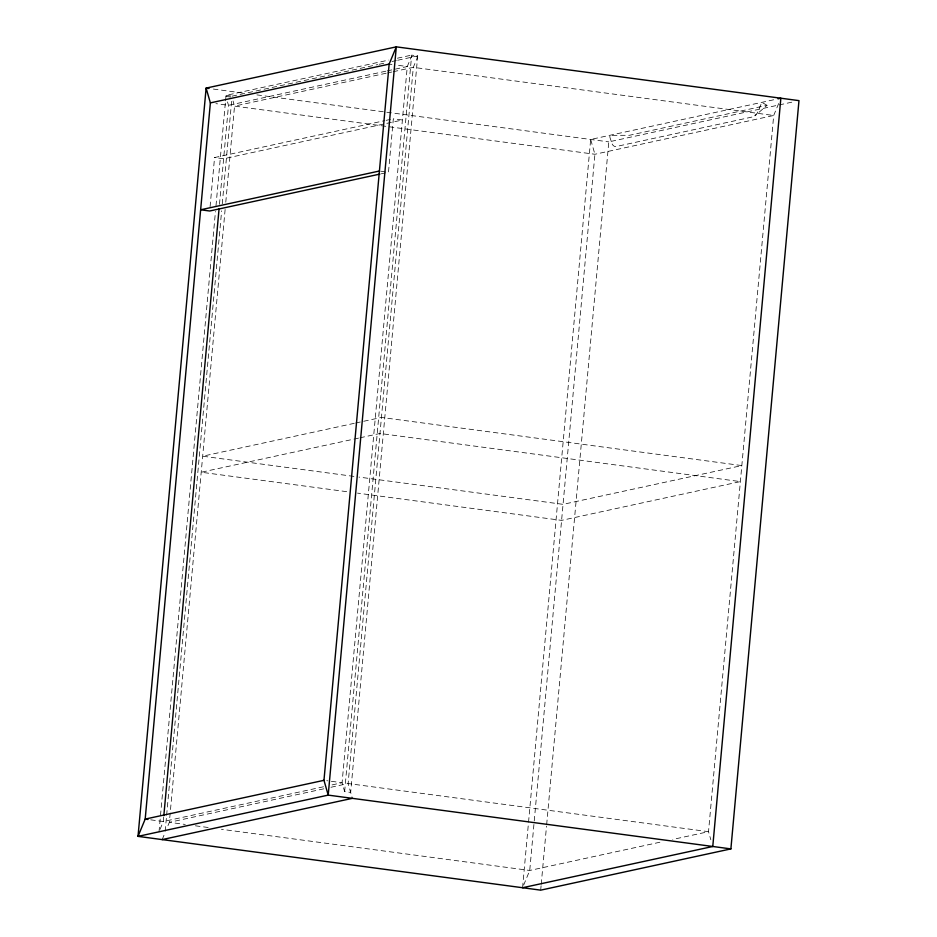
<?xml version="1.0" encoding="UTF-8"?>
<svg xmlns="http://www.w3.org/2000/svg" width="937" height="937" viewBox="0 0 937 937"><rect width="100%" height="100%" fill="white"/><g stroke="black" fill="none" stroke-linecap="round" stroke-linejoin="round"><path stroke-width="0.7" stroke-dasharray="4.68 3.51" d="M210.087 206.667L214.561 157.557L384.756 120.639M159.009 831.869L215.463 211.481M216.002 205.66L225.501 101.184M225.536 100.809L226.04 95.363L388.808 60.062M163.706 817.146L163.307 821.515L160.086 829.28M219.481 204.301L228.487 105.319L226.672 98.971M165.181 831.224L166.505 816.666M166.634 815.213L221.636 210.837M222.268 203.879L231.708 100.154M225.126 209.478L169.351 822.323L167.137 827.629M225.782 202.193L234.531 106.115L233.067 101.044M344.629 791.613L411.659 55.107L417.703 55.915L350.672 792.421L344.629 791.613L342.087 782.735L407.267 66.539L411.566 56.185L417.597 56.981L413.299 67.347L348.119 783.543L352.371 798.347M522.577 887.726L528.398 823.682M528.538 822.217L590.673 139.461L775.133 99.463M540.696 890.15L541.094 885.781M541.223 884.329L546.517 826.094M546.658 824.642L608.792 141.885L793.252 101.875M162.183 839.587L165.053 832.677M778.647 103.527L773.693 115.485L708.513 831.681L710.832 839.751M523.678 885.067L529.733 870.461L594.913 154.265L590.673 139.461M767.028 105.319L761.84 102.344L757.213 113.33L753.067 116.82L616.124 146.523L614.321 146.348L612.458 144.72L610.01 137.751L609.694 135.338L629.371 135.303L767.028 105.319L754.976 115.837M397.382 58.211L411.659 55.107M232.071 96.171L377.716 64.583M379.145 64.278L386.29 62.732M391.994 61.491L396.281 60.565M397.71 60.249L417.703 55.915M385.81 71.2L228.487 105.319L215.943 103.644M387.239 70.884L407.267 66.539L397.511 65.239M386.126 73.238L234.531 106.115L594.913 154.265L773.693 115.485L413.299 67.347L393.282 71.692M387.555 72.934L391.853 71.997M386.185 120.334L390.483 119.397M381.324 173.778L385.611 172.841M354.268 423.325L202.661 456.202L357.536 476.886M355.697 423.009L381.441 417.433L741.835 465.572L563.055 504.34L358.976 477.085M358.531 438.118L201.209 472.236L347.393 491.761M359.96 437.802L379.989 433.468L740.371 481.606L561.591 520.375L357.524 493.12M323.488 786.775L163.307 821.515L150.763 819.84M332.073 784.913L342.087 782.735L326.755 780.685M323.815 788.813L169.351 822.323L185.268 824.443M330.96 787.267L348.119 783.543L708.513 831.681L672.754 839.435M659.882 842.234L529.733 870.461L221.448 829.28M389.148 64.126L391.935 64.489M213.378 89.062L245.295 93.325M256.914 94.883L608.792 141.885M226.04 95.363L230.865 96.007M225.934 96.441L231.978 97.237M380.715 171.19L388.48 172.232L393.341 118.776L402.395 119.995L223.627 158.763L214.561 157.557M195.4 825.802L208.424 827.535"/><path stroke-width="1.41" d="M209.021 88.488L206.117 88.101L210.368 102.894L145.188 819.09L138.02 836.366L540.696 890.15L730.883 848.899L798.98 100.634L396.304 46.85L206.117 88.101L138.02 836.366L328.208 795.115L730.883 848.899M163.834 815.682L219.082 208.67M323.968 780.322L389.148 64.126L396.304 46.85L328.208 795.115L323.968 780.322L145.188 819.09L147.976 819.465M210.368 102.894L389.148 64.126M379.415 171.014L200.635 209.794L209.701 211.001L379.895 174.083M778.003 98.842L780.861 98.221L712.764 846.486L522.577 887.726M162.183 839.587L352.371 798.347"/></g></svg>
